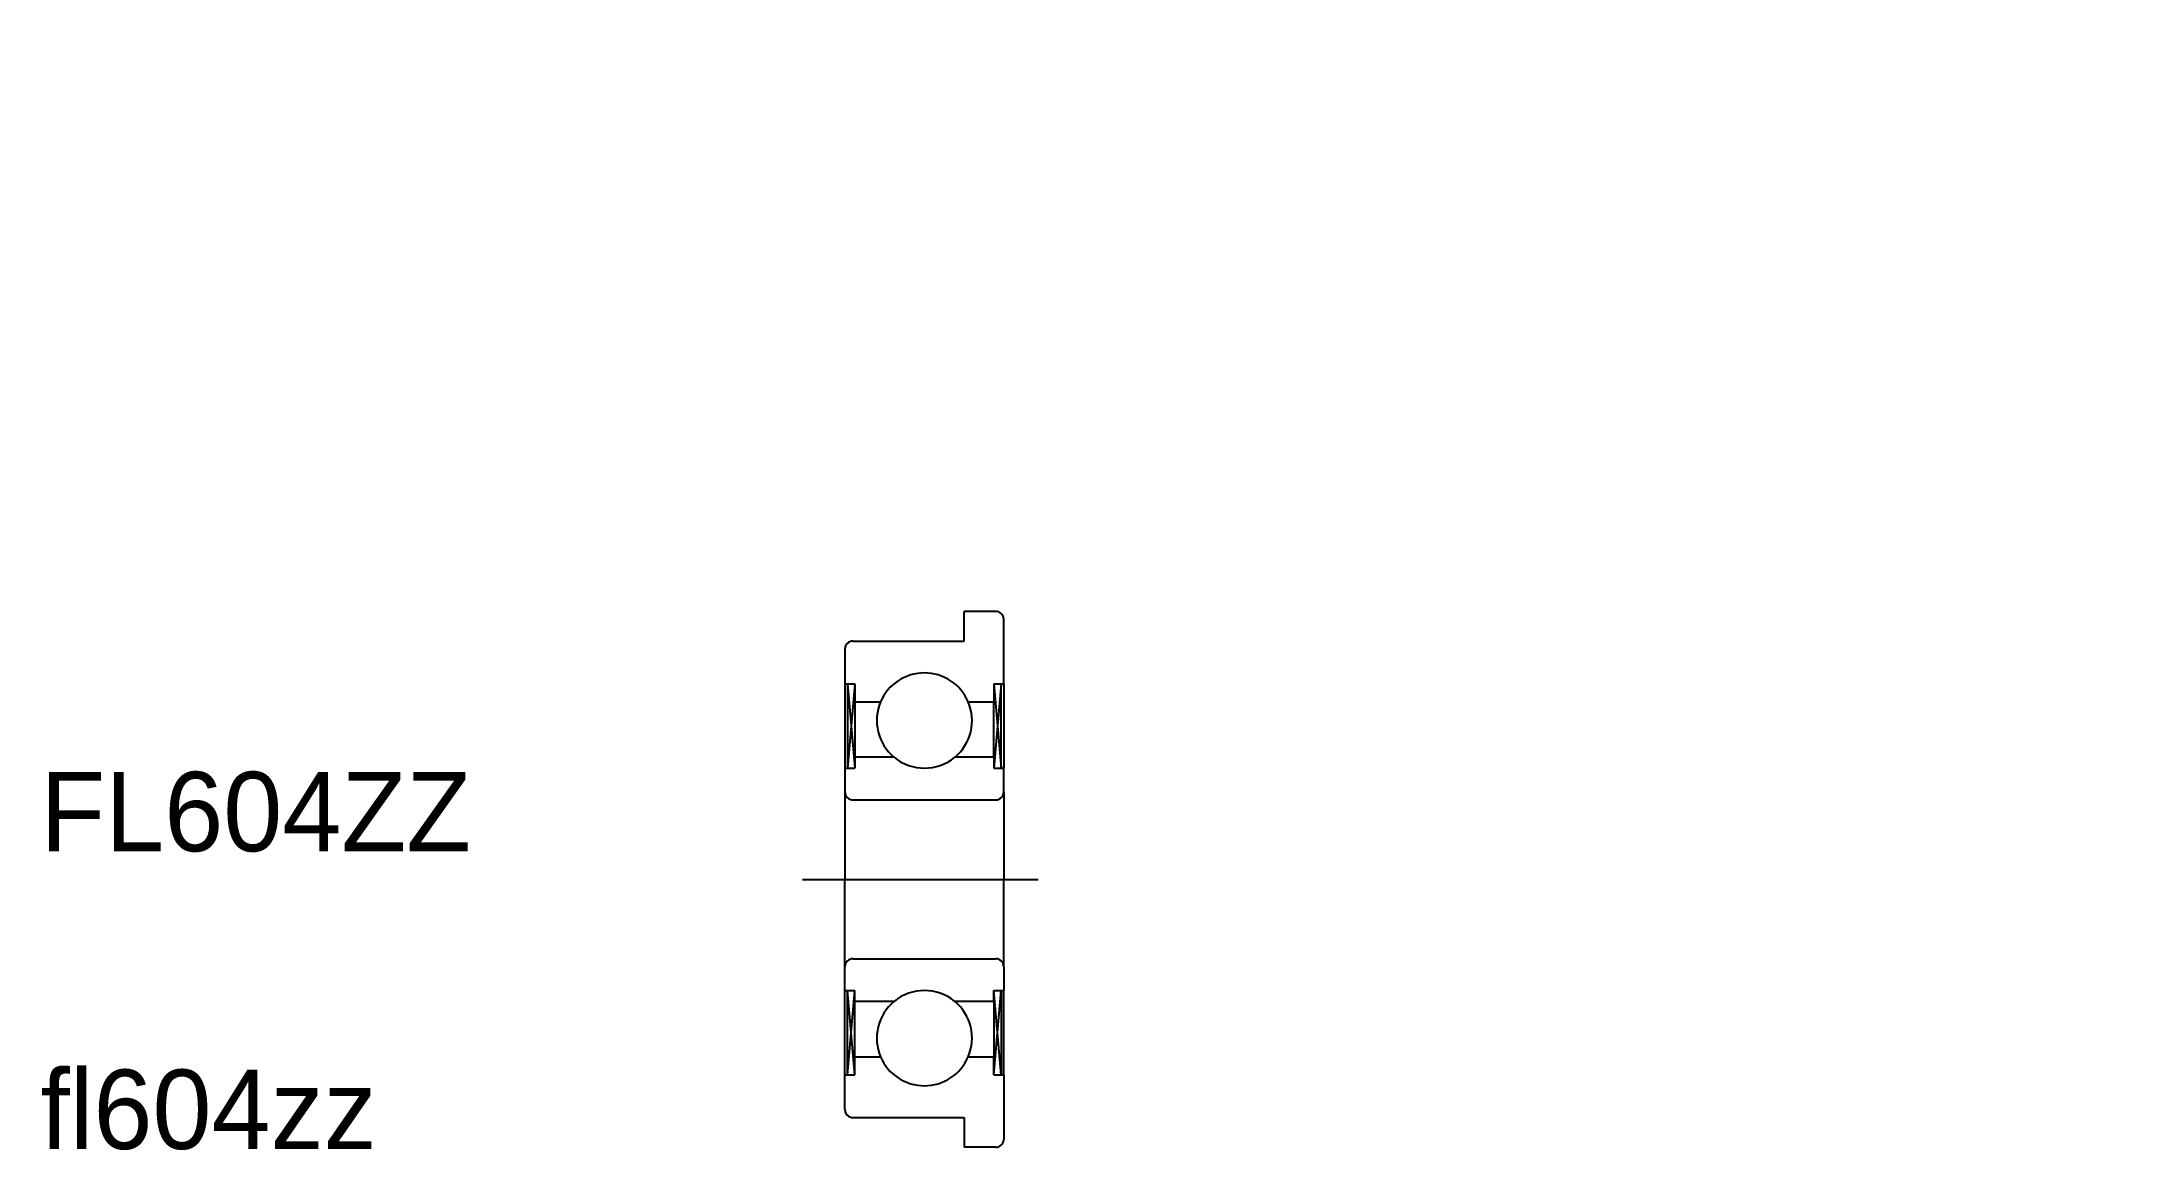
# Model space of a CAD drawing. Extents: x 26.1 to 78.8, y 22.6 to 50.5.
import ezdxf

# ---------------------------------------------------------------- set-up
doc = ezdxf.new("R2010")
doc.units = 0
doc.header["$PDMODE"] = 1
doc.linetypes.add('CENTER', pattern=[50.8, 31.75, -6.35, 6.35, -6.35])
doc.linetypes.add('CNS_SOLID', pattern=[0])
doc.layers.get('0').update_dxf_attribs({"linetype": 'CONTINUOUS'})
doc.layers.add('CENTER', color=1, linetype='CENTER')
doc.layers.add('VIS', color=7, linetype='CNS_SOLID')

msp = doc.modelspace()

# ---------------------------------------------------------------- linework, layer by layer
at = {"layer": 'CENTER', "color": 1, "linetype": 'CENTER'}
msp.add_line((45.274, 29.421), (51.213, 29.421), dxfattribs=at)
at = {"layer": 'VIS', "color": 7}
for p, q in [((50.146, 36.171), (49.346, 36.171)), ((49.346, 35.421), (49.346, 36.171)), ((50.346, 34.346), (50.346, 35.971)), ((46.546, 35.421), (49.346, 35.421)), ((46.346, 35.221), (46.346, 34.346)), ((46.346, 34.346), (46.596, 34.346)), ((46.346, 34.346), (46.346, 32.221)), ((46.409, 34.346), (46.409, 32.221)), ((46.596, 34.346), (46.409, 32.221)), ((46.409, 34.346), (46.596, 32.221)), ((46.596, 34.346), (46.596, 33.896)), ((50.096, 34.346), (50.346, 34.346)), ((50.096, 34.346), (50.096, 33.896)), ((50.096, 34.346), (50.284, 32.221)), ((50.284, 34.346), (50.096, 32.221)), ((50.284, 32.221), (50.284, 34.346)), ((50.346, 34.346), (50.346, 32.221)), ((46.596, 33.896), (47.244, 33.896)), ((46.596, 33.896), (46.596, 32.496)), ((49.448, 33.896), (50.096, 33.896)), ((50.096, 32.496), (50.096, 33.896)), ((46.346, 32.221), (46.346, 31.621)), ((46.346, 32.221), (46.596, 32.221)), ((47.582, 32.496), (46.596, 32.496)), ((46.596, 32.496), (46.596, 32.221)), ((50.096, 32.496), (49.111, 32.496)), ((50.096, 32.496), (50.096, 32.221)), ((50.096, 32.221), (50.346, 32.221)), ((50.346, 31.621), (50.346, 32.221)), ((46.346, 31.621), (46.346, 29.421)), ((50.346, 31.621), (50.346, 29.421)), ((46.546, 31.421), (50.146, 31.421)), ((46.346, 27.221), (46.346, 29.421)), ((50.346, 27.221), (50.346, 29.421)), ((46.546, 27.421), (50.146, 27.421)), ((46.346, 26.621), (46.346, 27.221)), ((50.346, 27.221), (50.346, 26.621)), ((46.346, 24.496), (46.346, 26.621)), ((46.346, 26.621), (46.596, 26.621)), ((46.409, 24.496), (46.409, 26.621)), ((46.596, 24.496), (46.409, 26.621)), ((46.409, 24.496), (46.596, 26.621)), ((46.596, 26.346), (46.596, 26.621)), ((46.596, 24.946), (46.596, 26.346)), ((47.582, 26.346), (46.596, 26.346)), ((50.096, 26.346), (49.111, 26.346)), ((50.096, 24.496), (50.284, 26.621)), ((50.284, 24.496), (50.096, 26.621)), ((50.096, 26.621), (50.346, 26.621)), ((50.096, 26.346), (50.096, 26.621)), ((50.096, 26.346), (50.096, 24.946)), ((50.284, 26.621), (50.284, 24.496)), ((50.346, 24.496), (50.346, 26.621)), ((46.596, 24.946), (47.244, 24.946)), ((46.596, 24.496), (46.596, 24.946)), ((49.448, 24.946), (50.096, 24.946)), ((50.096, 24.496), (50.096, 24.946)), ((46.346, 23.621), (46.346, 24.496)), ((46.346, 24.496), (46.596, 24.496)), ((50.096, 24.496), (50.346, 24.496)), ((50.346, 24.496), (50.346, 22.871)), ((46.546, 23.421), (49.346, 23.421)), ((49.346, 23.421), (49.346, 22.671)), ((50.146, 22.671), (49.346, 22.671))]:
    msp.add_line(p, q, dxfattribs=at)
for centre, radius, start, end in [((50.146, 35.971), 0.2, 0, 90), ((46.546, 35.221), 0.2, 90, 180), ((48.346, 33.421), 1.2, 23.318, 156.682), ((48.346, 33.421), 1.2, 156.682, 230.4288), ((48.346, 33.421), 1.2, 309.5712, 23.318), ((48.346, 33.421), 1.2, 230.4288, 309.5712), ((46.546, 31.621), 0.2, 180, 270), ((50.146, 31.621), 0.2, 270, 0), ((46.546, 27.221), 0.2, 90, 180), ((50.146, 27.221), 0.2, 0, 90), ((48.346, 25.421), 1.2, 129.5712, 203.318), ((48.346, 25.421), 1.2, 50.4288, 129.5712), ((48.346, 25.421), 1.2, 336.682, 50.4288), ((48.346, 25.421), 1.2, 203.318, 336.682), ((46.546, 23.621), 0.2, 180, 270), ((50.146, 22.871), 0.2, 270, 0)]:
    msp.add_arc(centre, radius, start, end, dxfattribs=at)
at = {"layer": 'VIS', "color": 7, "extrusion": (1, 0, 0)}
for p in [(78.796, 50.516, 2.828), (78.796, 50.516, -2.828), (60.082, 49.088, -2.598), (60.082, 49.088, 2.598), (57.582, 47.588), (57.582, 47.588), (57.582, 47.588), (62.582, 47.588), (76.796, 47.688), (76.796, 47.688), (60.082, 46.088, -2.598), (60.082, 46.088, 2.598), (59.327, 44.99, -0.501), (78.796, 44.859, 2.828), (78.796, 44.859, -2.828), (59.327, 44.556, 1.403), (59.327, 43.773, -2.027), (57.577, 42.797), (57.577, 42.797), (57.809, 42.797), (59.327, 41.82, -2.027), (59.327, 41.038, 1.403), (59.327, 40.603, -0.501), (51.736, 35.944, -2.027), (49.986, 34.968), (49.986, 34.968), (51.736, 33.991, -2.027), (48.346, 33.421), (48.346, 32.249, 2.828), (48.346, 32.249, -2.828), (46.346, 29.421), (46.346, 29.421), (48.346, 26.592, 2.828), (48.346, 26.592, -2.828), (48.346, 25.421)]:
    msp.add_point(p, dxfattribs=at)
at = {"layer": 'VIS', "color": 7, "extrusion": (-1, 0, 1e-16)}
for p in [(78.796, 50.516, -2.828), (78.796, 50.516, 2.828), (59.327, 44.99, -0.501), (78.796, 44.859, 2.828), (78.796, 44.859, -2.828), (59.327, 44.556, 1.403), (59.327, 43.773, -2.027), (59.327, 41.82, -2.027), (59.327, 41.038, 1.403), (59.327, 40.603, -0.501), (51.736, 35.944, -2.027), (51.736, 33.991, -2.027), (48.346, 33.421), (48.346, 32.249, -2.828), (48.346, 32.249, 2.828), (48.346, 26.592, 2.828), (48.346, 26.592, -2.828), (48.346, 25.421)]:
    msp.add_point(p, dxfattribs=at)
at = {"layer": 'VIS', "color": 7, "extrusion": (-1, 0, 0)}
for p in [(60.082, 49.088, 2.598), (60.082, 49.088, -2.598), (62.582, 47.588), (60.082, 46.088, 2.598), (60.082, 46.088, -2.598), (57.809, 42.797)]:
    msp.add_point(p, dxfattribs=at)

# ---------------------------------------------------------------- texts
at = {"color": 7, "linetype": 'CONTINUOUS'}
for s, p in [('FL604ZZ', (26.076, 30.128)), ('fl604zz', (26.076, 22.628))]:
    msp.add_text(s, height=2, dxfattribs=at).set_placement(p)

doc.saveas('drawing.dxf')
